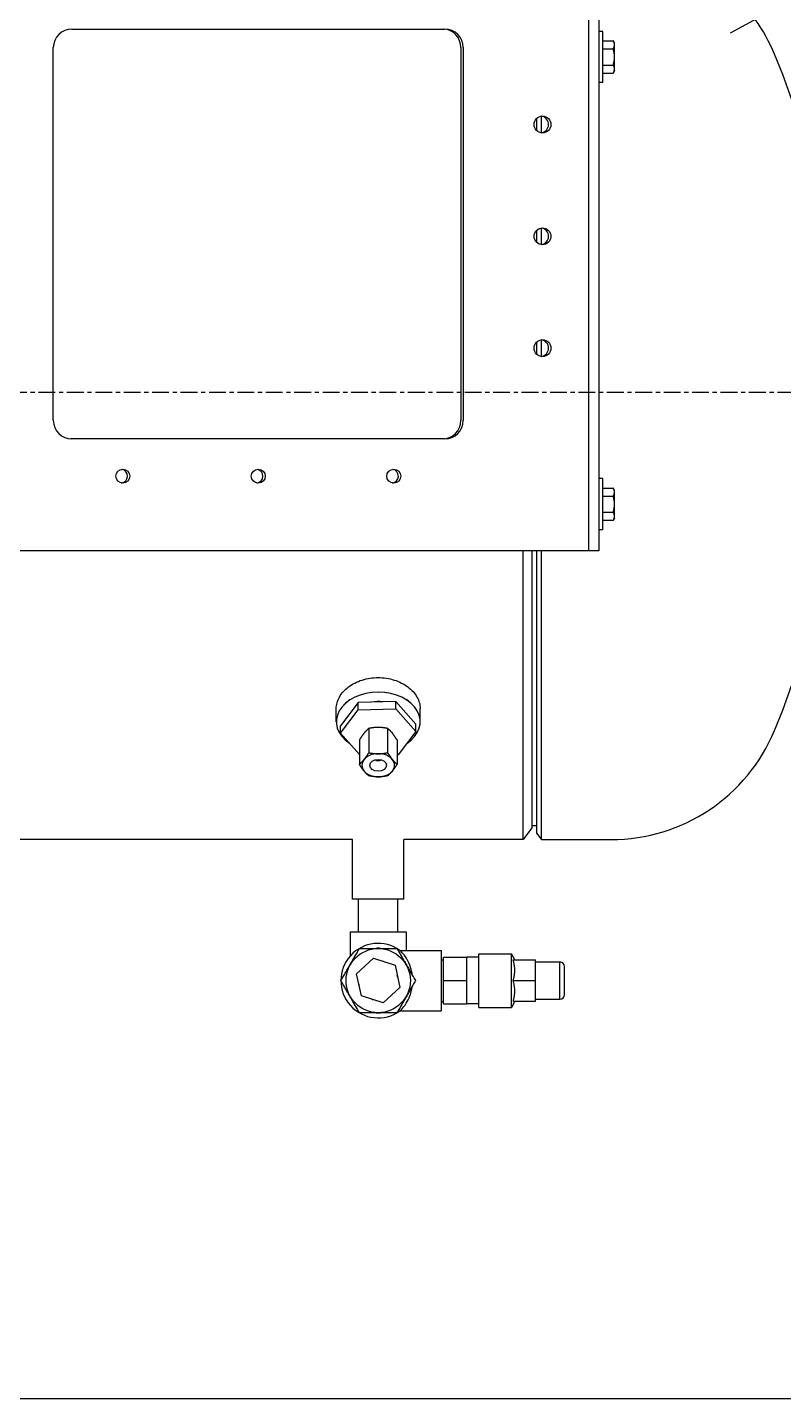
# Model space of a CAD drawing. Header units: inches. Extents: x -883 to 808, y -248 to 1051.
# Drawn here: x 328.47 to 348.76, y -176.68 to -139.88 of the extents above; entities that cross this region are included whole.
import ezdxf

# ---------------------------------------------------------------- set-up
doc = ezdxf.new("R2010")
doc.units = ezdxf.units.IN
doc.header["$MEASUREMENT"] = 0
doc.linetypes.add('CHAIN', pattern=[0.7087, 0.4724, -0.0591, 0.1181, -0.0591])
doc.layers.get('0').update_dxf_attribs({"linetype": 'CONTINUOUS'})
doc.layers.add('EQUIPMENT - COMPRESSORS', color=41, linetype='CONTINUOUS')
doc.layers.add('TEXT', color=7, linetype='CONTINUOUS')

# ---------------------------------------------------------------- blocks, each defined once
blk = doc.blocks.new('A$Ce5854fb8')
for p, q in [((114.627, 23.951), (114.627, 42.764)), ((114.896, 42.764), (114.896, 23.951)), ((118.428, 37.845), (119.667, 38.519)), ((118.428, 37.845), (119.667, 38.519)), ((118.428, 37.845), (119.667, 38.519)), ((100.762, 37.951), (110.762, 37.951)), ((115.006, 37.888), (114.896, 37.888)), ((115.006, 36.513), (115.006, 37.888)), ((115.006, 37.634), (115.285, 37.634)), ((115.319, 37.576), (115.285, 37.634)), ((115.319, 37.525), (115.319, 37.576)), ((100.262, 27.451), (100.262, 37.451)), ((111.199, 37.452), (111.199, 27.452)), ((111.262, 37.451), (111.262, 27.451)), ((115.006, 37.417), (115.285, 37.417)), ((115.319, 37.201), (115.319, 37.525)), ((115.319, 36.876), (115.319, 37.201)), ((115.006, 36.984), (115.285, 36.984)), ((115.319, 36.826), (115.285, 36.768)), ((115.319, 36.826), (115.319, 36.876)), ((115.006, 36.513), (114.896, 36.513)), ((115.006, 36.768), (115.285, 36.768)), ((113.229, 35.549), (113.229, 35.227)), ((113.364, 35.168), (113.364, 35.611)), ((113.364, 35.168), (113.364, 35.611)), ((113.364, 35.168), (113.364, 35.611)), ((113.229, 32.549), (113.229, 32.227)), ((113.364, 32.168), (113.364, 32.611)), ((113.364, 32.168), (113.364, 32.611)), ((113.364, 32.168), (113.364, 32.611)), ((113.229, 29.549), (113.229, 29.227)), ((113.364, 29.168), (113.364, 29.611)), ((113.364, 29.168), (113.364, 29.611)), ((113.364, 29.168), (113.364, 29.611)), ((110.699, 26.952), (100.724, 26.952)), ((110.762, 26.951), (100.762, 26.951)), ((115.006, 25.888), (114.896, 25.888)), ((115.006, 24.513), (115.006, 25.888)), ((115.006, 25.634), (115.285, 25.634)), ((115.006, 25.417), (115.285, 25.417)), ((115.319, 25.576), (115.285, 25.634)), ((115.319, 25.525), (115.319, 25.576)), ((115.319, 25.201), (115.319, 25.525)), ((115.319, 24.876), (115.319, 25.201)), ((115.006, 24.984), (115.285, 24.984)), ((115.006, 24.768), (115.285, 24.768)), ((115.319, 24.826), (115.285, 24.768)), ((115.319, 24.826), (115.319, 24.876)), ((115.006, 24.513), (114.896, 24.513)), ((114.627, 23.951), (96.896, 23.951)), ((112.865, 16.202), (112.865, 23.951)), ((112.865, 16.202), (112.865, 23.951)), ((112.865, 16.202), (112.865, 23.951)), ((113.105, 23.951), (113.105, 16.514)), ((113.105, 23.951), (113.105, 16.514)), ((113.229, 23.951), (113.229, 16.377)), ((113.364, 16.202), (113.364, 23.951)), ((113.364, 16.202), (113.364, 23.951)), ((113.364, 16.202), (113.364, 23.951)), ((114.896, 23.951), (114.627, 23.951)), ((108.444, 19.883), (107.97, 19.252)), ((109.454, 19.907), (108.444, 19.883)), ((108.444, 19.685), (108.444, 19.883)), ((109.989, 19.301), (109.454, 19.907)), ((109.454, 19.709), (109.454, 19.907)), ((107.854, 19.363), (107.854, 19.717)), ((107.97, 19.054), (108.444, 19.685)), ((108.444, 19.685), (109.454, 19.709)), ((109.454, 19.709), (109.989, 19.103)), ((110.105, 19.363), (110.105, 19.717)), ((110.105, 19.363), (110.105, 19.717)), ((107.97, 19.054), (107.97, 19.252)), ((108.726, 19.183), (108.726, 18.531)), ((109.231, 19.184), (109.231, 18.532)), ((109.989, 19.103), (109.989, 19.301)), ((108.474, 18.482), (107.97, 19.054)), ((108.474, 18.873), (108.474, 18.221)), ((108.615, 19.089), (108.614, 19.073)), ((109.344, 19.089), (109.345, 19.073)), ((109.484, 18.875), (109.484, 18.223)), ((109.989, 19.103), (109.514, 18.472)), ((109.514, 18.472), (109.484, 18.472)), ((113.105, 16.577), (113.229, 16.577)), ((113.105, 16.577), (113.229, 16.577)), ((108.289, 16.202), (97.73, 16.202)), ((108.289, 16.202), (97.73, 16.202)), ((108.289, 16.202), (97.73, 16.202)), ((108.289, 14.602), (108.289, 16.202)), ((109.67, 14.602), (109.67, 16.202)), ((112.865, 16.202), (109.67, 16.202)), ((112.865, 16.202), (109.67, 16.202)), ((109.67, 14.602), (109.67, 16.202)), ((112.865, 16.202), (109.67, 16.202)), ((113.105, 16.514), (112.865, 16.202)), ((113.105, 16.514), (112.865, 16.202)), ((113.229, 16.377), (113.364, 16.202)), ((113.364, 16.202), (115.229, 16.202)), ((113.364, 16.202), (115.23, 16.202)), ((113.364, 16.202), (115.23, 16.202)), ((108.98, 14.602), (108.289, 14.602)), ((108.454, 13.727), (108.454, 14.602)), ((109.67, 14.602), (108.979, 14.602)), ((109.67, 14.602), (108.979, 14.602)), ((109.504, 13.727), (109.504, 14.602)), ((108.229, 13.727), (109.729, 13.727)), ((108.229, 13.727), (108.229, 13.078)), ((109.729, 13.727), (109.729, 13.229)), ((108.396, 12.603), (108.849, 13.015)), ((108.849, 13.015), (109.432, 12.829)), ((109.562, 13.229), (110.667, 13.229)), ((110.667, 13.229), (110.667, 11.604)), ((110.667, 12.979), (110.729, 12.979)), ((110.729, 12.417), (110.729, 13.042)), ((110.729, 13.042), (111.354, 13.042)), ((111.354, 12.729), (111.354, 13.042)), ((111.675, 13.042), (111.354, 13.042)), ((111.675, 11.698), (111.675, 13.136)), ((111.675, 13.136), (112.559, 13.136)), ((112.559, 11.698), (112.559, 13.136)), ((112.643, 12.972), (112.559, 13.136)), ((112.599, 12.972), (113.199, 12.972)), ((113.199, 12.417), (113.199, 12.972)), ((113.199, 12.917), (113.854, 12.917)), ((113.854, 11.917), (113.854, 12.917)), ((108.527, 12.005), (108.396, 12.603)), ((109.432, 12.829), (109.562, 12.231)), ((111.354, 12.417), (111.354, 12.729)), ((113.979, 12.042), (113.979, 12.792)), ((109.562, 12.231), (109.11, 11.819)), ((110.729, 11.792), (110.729, 12.417)), ((110.729, 12.417), (111.354, 12.417)), ((111.354, 12.104), (111.354, 12.417)), ((112.599, 12.417), (113.199, 12.417)), ((113.199, 11.862), (113.199, 12.417)), ((109.11, 11.819), (108.527, 12.005)), ((110.667, 11.854), (110.729, 11.854)), ((110.729, 11.792), (111.354, 11.792)), ((111.354, 11.792), (111.354, 12.104)), ((111.675, 11.792), (111.354, 11.792)), ((112.643, 11.862), (112.559, 11.698)), ((112.599, 11.862), (113.199, 11.862)), ((113.199, 11.917), (113.854, 11.917)), ((109.562, 11.604), (110.667, 11.604)), ((111.675, 11.698), (112.559, 11.698))]:
    blk.add_line(p, q)
at = {"linetype": 'CHAIN', "ltscale": 0.952448}
blk.add_line((125.476, 28.202), (0, 28.202), dxfattribs=at)
for centre, radius in [((113.387, 35.388), 0.225), ((113.387, 32.388), 0.225), ((113.387, 29.388), 0.225), ((102.127, 25.951), 0.187), ((105.762, 25.951), 0.187), ((109.396, 25.951), 0.187), ((108.979, 12.417), 0.862)]:
    blk.add_circle(centre, radius)
for centre, radius, start, end in [((100.762, 37.451), 0.5, 90, 180), ((110.699, 37.452), 0.5, 0, 85.7114), ((110.762, 37.451), 0.5, 0, 90), ((115.23, 35.459), 4.743, 22.5118, 35.4212), ((115.23, 35.459), 4.743, 22.5118, 35.4212), ((97.721, 28.202), 23.697, 337.4882, 22.5118), ((97.721, 28.202), 23.697, 337.4882, 22.5118), ((113.324, 35.389), 0.225, 276.7738, 80.6793), ((113.324, 32.389), 0.225, 276.7738, 80.6793), ((113.324, 29.389), 0.225, 276.7738, 80.6793), ((100.762, 27.451), 0.5, 180, 270), ((110.699, 27.452), 0.5, 270, 0), ((110.762, 27.451), 0.5, 270, 0), ((102.064, 25.952), 0.187, 278.3974, 79.0557), ((105.699, 25.952), 0.187, 278.3974, 79.0557), ((109.333, 25.952), 0.187, 278.3974, 79.0557), ((115.23, 20.945), 4.743, 270, 337.4882), ((115.23, 20.945), 4.743, 270, 337.4882), ((108.979, 12.417), 1, 54.3409, 305.6591), ((108.979, 12.417), 0.868, 86.1346, 93.8654), ((108.979, 12.417), 0.868, 146.1346, 153.8654), ((108.979, 12.417), 0.53, 70.0317, 74.5755), ((108.979, 12.417), 0.868, 26.1346, 33.8654), ((113.854, 12.792), 0.125, 0, 90), ((108.979, 12.417), 0.53, 130.0317, 134.5755), ((108.979, 12.417), 0.53, 10.0317, 14.5755), ((108.979, 12.417), 0.53, 190.0317, 194.5755), ((108.979, 12.417), 0.868, 206.1346, 213.8654), ((108.979, 12.417), 0.53, 250.0317, 254.5755), ((108.979, 12.417), 0.53, 310.0317, 314.5755), ((108.979, 12.417), 0.868, 326.1346, 333.8654), ((113.854, 12.042), 0.125, 270, 0), ((108.979, 12.417), 0.868, 266.1346, 273.8654)]:
    blk.add_arc(centre, radius, start, end)
for centre, major_axis, start_param, end_param in [((108.979, 19.363), (-1.125, 0), 2.321967, 7.097956), ((108.98, 19.363), (-1.125, 0), 2.320759, 7.096468), ((108.98, 19.363), (-1.125, 0), 2.320759, 7.096468), ((108.979, 19.314), (0.837, 0), 1.413597, 1.79669), ((108.979, 18.195), (-0.438, 0), 4.714875, 5.762073), ((108.979, 18.195), (-0.438, 0), 3.667678, 4.714875), ((108.979, 18.195), (-0.438, 0), 5.762073, 6.80927), ((108.979, 18.195), (0.438, 0), 3.667678, 4.714875), ((108.979, 18.474), (-0.211, 0), 1.125571, 2.016022), ((108.979, 18.474), (0.212, 0), 4.26515, 5.159628), ((108.979, 18.195), (0.438, 0), 4.714875, 5.762073), ((108.979, 18.195), (0.438, 0), 5.762073, 6.80927)]:
    blk.add_ellipse(centre, major_axis=major_axis, ratio=0.707107, start_param=start_param, end_param=end_param)
blk.add_ellipse((108.979, 18.195), major_axis=(0.224, 0), ratio=0.707107)
for points, weights in [([(115.319, 37.525), (115.319, 37.576), (115.285, 37.634)], [1, 1.04314139574, 1.01001874936]), ([(115.285, 37.417), (115.319, 37.475), (115.319, 37.525)], [1.01001874936, 1.04314139574, 1]), ([(115.319, 37.201), (115.319, 37.301), (115.285, 37.417)], [1, 1.04314139574, 1.01001874936]), ([(115.285, 36.984), (115.319, 37.1), (115.319, 37.201)], [1.01001874936, 1.04314139574, 1]), ([(115.319, 36.876), (115.319, 36.926), (115.285, 36.984)], [1, 1.04314139574, 1.01001874936]), ([(115.285, 36.768), (115.319, 36.826), (115.319, 36.876)], [1.01001874936, 1.04314139574, 1]), ([(115.319, 25.525), (115.319, 25.576), (115.285, 25.634)], [1, 1.04314139574, 1.01001874936]), ([(115.285, 25.417), (115.319, 25.475), (115.319, 25.525)], [1.01001874936, 1.04314139574, 1]), ([(115.319, 25.201), (115.319, 25.301), (115.285, 25.417)], [1, 1.04314139574, 1.01001874936]), ([(115.285, 24.984), (115.319, 25.1), (115.319, 25.201)], [1.01001874936, 1.04314139574, 1]), ([(115.319, 24.876), (115.319, 24.926), (115.285, 24.984)], [1, 1.04314139574, 1.01001874936]), ([(115.285, 24.768), (115.319, 24.826), (115.319, 24.876)], [1.01001874936, 1.04314139574, 1]), ([(108.726, 19.183), (108.658, 19.128), (108.6, 19.056)], [1.09020313657, 1.08375764941, 1]), ([(108.978, 19.211), (108.861, 19.211), (108.726, 19.183)], [1, 1.08375764941, 1.09020313657]), ([(109.231, 19.184), (109.095, 19.211), (108.978, 19.211)], [1.09020313657, 1.08375764941, 1]), ([(109.358, 19.057), (109.299, 19.129), (109.231, 19.184)], [1, 1.08375764941, 1.09020313657]), ([(108.6, 19.056), (108.542, 18.984), (108.474, 18.873)], [1, 1.08375764941, 1.09020313657]), ([(109.484, 18.875), (109.416, 18.985), (109.358, 19.057)], [1.09020313657, 1.08375764941, 1]), ([(108.6, 18.349), (108.658, 18.42), (108.726, 18.531)], [1, 1.08375764941, 1.09020313657]), ([(108.726, 18.531), (108.861, 18.504), (108.978, 18.504)], [1.09020313657, 1.08375764941, 1]), ([(108.978, 18.504), (109.095, 18.504), (109.231, 18.532)], [1, 1.08375764941, 1.09020313657]), ([(109.231, 18.532), (109.299, 18.422), (109.358, 18.35)], [1.09020313657, 1.08375764941, 1]), ([(108.474, 18.221), (108.542, 18.277), (108.6, 18.349)], [1.09020313657, 1.08375764941, 1]), ([(108.601, 18.039), (108.542, 18.111), (108.474, 18.221)], [1, 1.08375764941, 1.09020313657]), ([(108.728, 17.912), (108.66, 17.968), (108.601, 18.039)], [1.09020313657, 1.08375764941, 1]), ([(109.359, 18.041), (109.3, 17.969), (109.233, 17.913)], [1, 1.08375764941, 1.09020313657]), ([(109.358, 18.35), (109.416, 18.278), (109.484, 18.223)], [1, 1.08375764941, 1.09020313657]), ([(109.484, 18.223), (109.417, 18.112), (109.359, 18.041)], [1.09020313657, 1.08375764941, 1]), ([(108.98, 17.885), (108.863, 17.885), (108.728, 17.912)], [1, 1.08375764941, 1.09020313657]), ([(109.233, 17.913), (109.098, 17.885), (108.98, 17.885)], [1.09020313657, 1.08375764941, 1]), ([(107.979, 12.417), (108.229, 12.85), (108.479, 13.283)], [1, 1.15470053838, 1]), ([(108.479, 13.283), (108.979, 13.283), (109.479, 13.283)], [1, 1.15470053838, 1]), ([(109.479, 13.283), (109.729, 12.85), (109.979, 12.417)], [1, 1.15470053838, 1]), ([(112.599, 12.417), (112.681, 12.694), (112.599, 12.972)], [1.06513411222, 1.22991093283, 1.06513411222]), ([(108.479, 11.551), (108.229, 11.984), (107.979, 12.417)], [1, 1.15470053838, 1]), ([(109.979, 12.417), (109.729, 11.984), (109.479, 11.551)], [1, 1.15470053838, 1]), ([(112.599, 11.862), (112.681, 12.139), (112.599, 12.417)], [1.06513411222, 1.22991093283, 1.06513411222]), ([(109.479, 11.551), (108.979, 11.551), (108.479, 11.551)], [1, 1.15470053838, 1])]:
    blk.add_rational_spline(points, weights, degree=2)
for points, knots in [([(107.854, 19.717), (107.854, 19.767), (107.861, 19.819), (107.89, 19.923), (107.911, 19.976), (107.969, 20.077), (108.004, 20.126), (108.087, 20.218), (108.134, 20.26), (108.234, 20.335), (108.29, 20.371), (108.413, 20.434), (108.479, 20.461), (108.618, 20.505), (108.69, 20.522), (108.836, 20.544), (108.909, 20.55), (108.979, 20.55)], [12.924734, 12.924734, 12.924734, 12.924734, 13.463264, 13.463264, 14.001794, 14.001794, 14.540323, 14.540323, 15.078853, 15.078853, 15.617385, 15.617385, 16.155916, 16.155916, 16.694447, 16.694447, 17.232978, 17.232978, 17.232978, 17.232978]), ([(108.98, 20.55), (109.05, 20.55), (109.124, 20.544), (109.269, 20.522), (109.341, 20.505), (109.48, 20.461), (109.546, 20.434), (109.669, 20.371), (109.725, 20.335), (109.825, 20.26), (109.872, 20.218), (109.955, 20.126), (109.99, 20.077), (110.048, 19.976), (110.07, 19.923), (110.098, 19.819), (110.105, 19.767), (110.105, 19.717)], [0, 0, 0, 0, 0.538531, 0.538531, 1.077063, 1.077063, 1.615594, 1.615594, 2.154125, 2.154125, 2.692655, 2.692655, 3.231185, 3.231185, 3.769715, 3.769715, 4.308245, 4.308245, 4.308245, 4.308245]), ([(108.98, 20.55), (109.05, 20.55), (109.124, 20.544), (109.269, 20.522), (109.341, 20.505), (109.48, 20.461), (109.546, 20.434), (109.669, 20.371), (109.725, 20.335), (109.825, 20.26), (109.872, 20.218), (109.955, 20.126), (109.99, 20.077), (110.048, 19.976), (110.07, 19.923), (110.098, 19.819), (110.105, 19.767), (110.105, 19.717)], [0, 0, 0, 0, 0.538531, 0.538531, 1.077063, 1.077063, 1.615594, 1.615594, 2.154125, 2.154125, 2.692655, 2.692655, 3.231185, 3.231185, 3.769715, 3.769715, 4.308245, 4.308245, 4.308245, 4.308245]), ([(109.893, 12.566), (109.891, 12.582), (109.889, 12.598), (109.873, 12.69), (109.853, 12.763), (109.795, 12.916), (109.754, 12.992), (109.671, 13.114), (109.63, 13.16), (109.581, 13.212), (109.566, 13.226), (109.562, 13.229), (109.562, 13.229), (109.562, 13.229)], [-7.219875, -7.219875, -7.219875, -7.219875, -7.071373, -7.071373, -6.338542, -6.338542, -5.398052, -5.398052, -4.461752, -4.461752, -3.77606, -3.77606, -3.676893, -3.676893, -3.676893, -3.676893]), ([(109.562, 11.604), (109.562, 11.604), (109.563, 11.605), (109.569, 11.61), (109.592, 11.633), (109.643, 11.688), (109.687, 11.74), (109.766, 11.866), (109.8, 11.932), (109.847, 12.055), (109.862, 12.107), (109.882, 12.196), (109.888, 12.231), (109.893, 12.268)], [-12.053516, -12.053516, -12.053516, -12.053516, -11.952865, -11.952865, -11.21782, -11.21782, -10.043249, -10.043249, -9.115225, -9.115225, -8.534185, -8.534185, -8.169913, -8.169913, -8.169913, -8.169913])]:
    blk.add_open_spline(points, degree=3, knots=knots)

msp = doc.modelspace()

# ---------------------------------------------------------------- linework, layer by layer
at = {"layer": 'TEXT'}
msp.add_line((-757.14091, -176.67593), (707.13671, -176.67593), dxfattribs=at)

# ---------------------------------------------------------------- block references
at = {"layer": 'EQUIPMENT - COMPRESSORS'}
msp.add_blockref('A$Ce5854fb8', (228.90563, -177.87785), dxfattribs=at)

doc.saveas('drawing.dxf')
